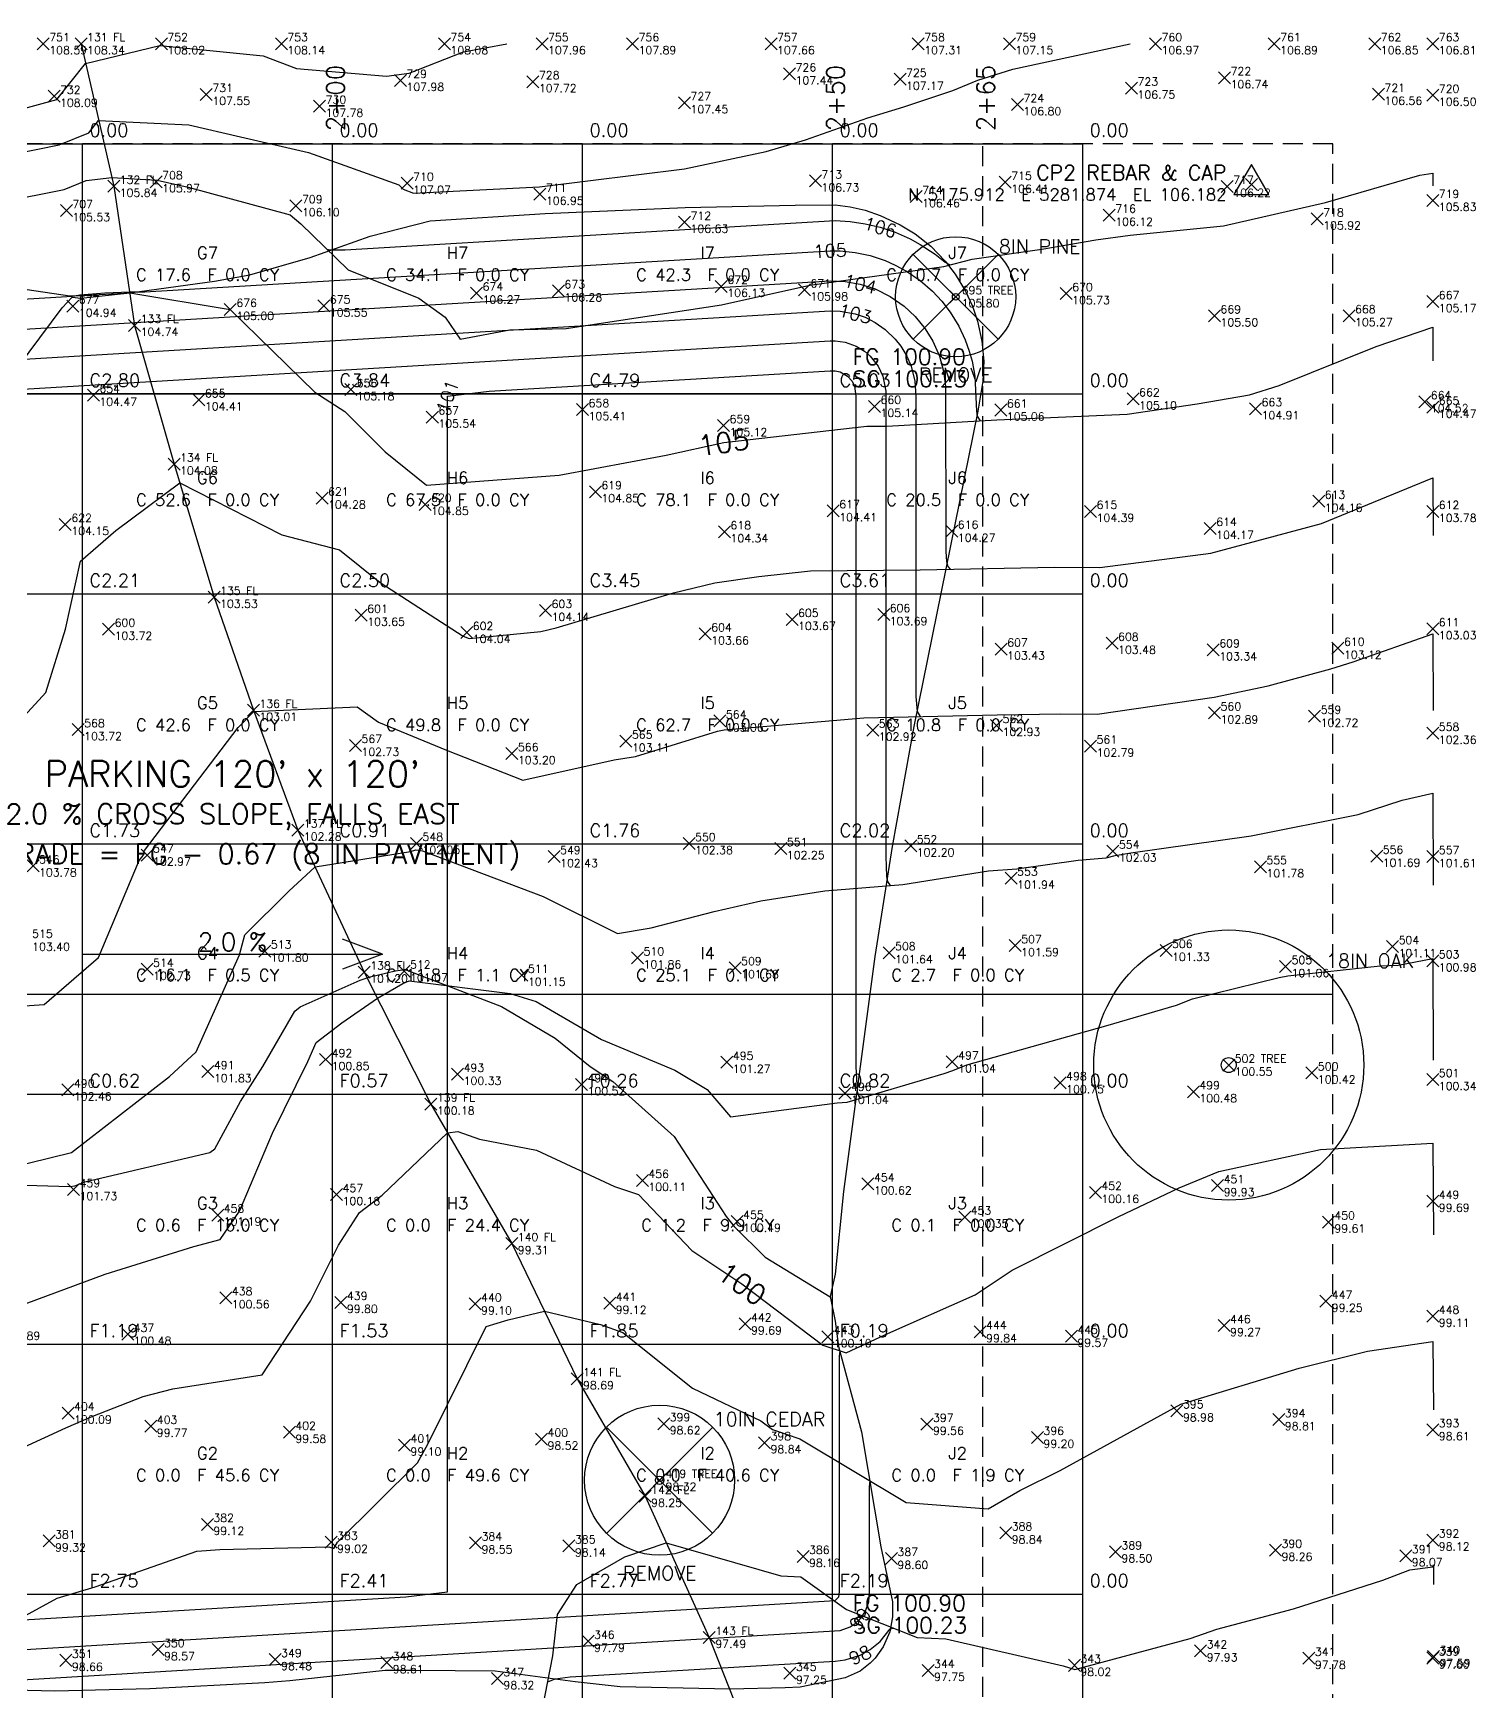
# Model space of a CAD drawing. Extents: x 4979 to 5775, y 4910 to 5221.
# Drawn here: x 5160.1 to 5304.3, y 5025.2 to 5191.1 of the extents above; entities that cross this region are included whole.
import ezdxf
from ezdxf.enums import TextEntityAlignment as Align

# ---------------------------------------------------------------- set-up
doc = ezdxf.new("R2010")
doc.units = 0
doc.header["$LTSCALE"] = 4
doc.header["$MEASUREMENT"] = 0
doc.header["$PDMODE"] = 3
doc.header["$PDSIZE"] = 0.6
doc.linetypes.add('DASHED', pattern=[0.75, 0.5, -0.25])
for name, color, linetype in [('C-ANNO-TEXT', 7, 'CONTINUOUS'), ('C-GRAD-CONT', 3, 'CONTINUOUS'), ('C-GRAD-DAYL', 6, 'CONTINUOUS'), ('C-GRAD-PARK', 30, 'CONTINUOUS'), ('C-VOL-BASE', 5, 'CONTINUOUS'), ('C-VOL-GRID', 8, 'CONTINUOUS'), ('C-VOL-SECT', 5, 'DASHED'), ('C-VOL-ZERO', 1, 'CONTINUOUS'), ('V-BNDY', 7, 'DASHED'), ('V-CTRL', 1, 'CONTINUOUS'), ('V-TOPO-BRKL', 6, 'CONTINUOUS'), ('V-TOPO-MAJR', 8, 'CONTINUOUS'), ('V-TOPO-MINR', 9, 'CONTINUOUS'), ('V-TOPO-PNTS', 7, 'CONTINUOUS'), ('V-TOPO-TREE', 3, 'CONTINUOUS')]:
    doc.layers.add(name, color=color, linetype=linetype)
doc.styles.add('ROMANS', font='romans')

msp = doc.modelspace()

# ---------------------------------------------------------------- linework, layer by layer
at = {"layer": 'C-ANNO-TEXT'}
for p, q in [((5248.1, 5160.5), (5256.5, 5168.9)), ((5248.1, 5168.9), (5256.5, 5160.5)), ((5217.45, 5041.15), (5227.95, 5051.65)), ((5217.45, 5051.65), (5227.95, 5041.15))]:
    msp.add_line(p, q, dxfattribs=at)
at = {"layer": 'C-GRAD-CONT'}
for points, elevation in [([(5189.4555, 5169.4555), (5189.75, 5169.3786), (5191.25, 5169.385), (5240.25, 5172.3082), (5241.75, 5172.2213), (5243.25, 5172.0021), (5244.75, 5171.6454), (5246.25, 5171.1421), (5247.75, 5170.4778), (5248.75, 5169.9352), (5250.25, 5168.9482), (5251.25, 5168.1551), (5251.75, 5167.9012)], 106), ([(5120.25, 5162.125), (5164, 5164.75), (5164.75, 5164.8814), (5167.25, 5165.0778), (5169.75, 5165.1957), (5171.25, 5165.185), (5239.75, 5169.295), (5240.75, 5169.2903), (5242.25, 5169.132), (5243.75, 5168.8098), (5245.25, 5168.312), (5246.25, 5167.8726), (5247.3943, 5167.25), (5248.75, 5166.3226), (5249.9841, 5165.25), (5250.9174, 5164.25), (5251.75, 5163.1664), (5252.6176, 5161.75), (5253.25, 5160.4008), (5253.6642, 5159.25), (5253.9359, 5158.25), (5254.2026, 5156.75), (5254.3687, 5153.25), (5254.4483, 5152.75), (5254.75, 5152.2999)], 105), ([(5120.25, 5159.125), (5239.75, 5166.295), (5241.25, 5166.2407), (5242.75, 5165.9704), (5244.25, 5165.4807), (5245.75, 5164.7392), (5247.1646, 5163.75), (5248.25, 5162.7363), (5249.25, 5161.5047), (5250.017, 5160.25), (5250.67, 5158.75), (5251.0838, 5157.25), (5251.2851, 5155.75), (5251.3194, 5139.25), (5251.3851, 5138.25), (5251.5066, 5137.75), (5251.75, 5137.4792)], 104), ([(5120.25, 5156.125), (5239.75, 5163.295), (5240.75, 5163.2761), (5242.25, 5162.9993), (5243.25, 5162.6477), (5244.25, 5162.1402), (5245.25, 5161.4397), (5246.25, 5160.4735), (5246.8179, 5159.75), (5247.415, 5158.75), (5247.8415, 5157.75), (5248.2154, 5156.25), (5248.31, 5154.75), (5248.3158, 5124.75), (5248.4398, 5123.25), (5248.75, 5122.7522)], 103), ([(5155.6667, 5155.25), (5239.75, 5160.295), (5240.25, 5160.3041), (5241.25, 5160.1606), (5242.3662, 5159.75), (5243.1802, 5159.25), (5243.75, 5158.7592), (5244.5406, 5157.75), (5245.0127, 5156.75), (5245.3041, 5155.25), (5245.31, 5108.75), (5245.3943, 5106.75), (5245.486, 5106.25), (5245.75, 5105.8347)], 102), ([(5120.25, 5030.125), (5197.3333, 5034.75), (5201.5, 5035.25), (5201.5, 5154.75), (5205.6667, 5155.25), (5239.75, 5157.295), (5240.25, 5157.2964), (5240.75, 5157.184), (5241.4958, 5156.75), (5241.9383, 5156.25), (5242.184, 5155.75), (5242.31, 5154.75), (5242.3105, 5087.75), (5242.4538, 5085.25), (5242.6107, 5084.75), (5242.75, 5084.5691)], 101), ([(5110.7751, 5024.75), (5113.75, 5025.0008), (5119.75, 5025.1), (5120.0495, 5025.75), (5120.25, 5027.0953), (5121.25, 5027.1717), (5240.25, 5034.3651), (5240.6349, 5034.75), (5240.69, 5035.25), (5240.69, 5058.75), (5240.75, 5059.3398)], 100), ([(5146.96, 5025.54), (5147.3333, 5025.75), (5240.75, 5031.3873), (5241.75, 5031.7514), (5242.25, 5032.0788), (5242.75, 5032.5463), (5243.2486, 5033.25), (5243.6127, 5034.25), (5243.69, 5035.25), (5243.69, 5045.75), (5243.75, 5046.3355)], 99), ([(5211.5138, 5026.25), (5212.25, 5026.5357), (5213.75, 5026.733), (5240.25, 5028.3147), (5241.25, 5028.428), (5242.75, 5028.9021), (5243.75, 5029.4616), (5244.75, 5030.29), (5245.75, 5031.5556), (5246.1176, 5031.6176)], 98)]:
    msp.add_lwpolyline(points, dxfattribs=dict(at, elevation=elevation))
at = {"layer": 'C-GRAD-DAYL'}
msp.add_polyline3d([(5156.75, 5165.8357, 105.5069), (5163.75, 5164.8001, 105.0217), (5164.25, 5164.796, 105.0103), (5169.75, 5165.1015, 105.002), (5178.2026, 5166.25, 105.2156), (5181.75, 5166.8989, 105.3613), (5187.75, 5168.6183, 105.8144), (5193.75, 5170.7624, 106.4091), (5199.75, 5172.2746, 106.7936), (5211.25, 5173.0298, 106.8149), (5225.25, 5173.6258, 106.7336), (5236.25, 5173.8479, 106.5877), (5240.25, 5173.8903, 106.5273), (5241.75, 5173.6991, 106.4903), (5243.25, 5173.3509, 106.4422), (5244.75, 5172.835, 106.3822), (5246.75, 5171.9044, 106.2975), (5248.25, 5170.9891, 106.2275), (5249.8193, 5169.75, 106.1367), (5251.25, 5168.2735, 106.0299), (5252.25, 5166.9552, 105.9359), (5253.2883, 5165.25, 105.8241), (5253.9839, 5163.75, 105.7288), (5254.4933, 5162.25, 105.632), (5254.928, 5160.25, 105.5048), (5255.1031, 5158.25, 105.3798), (5255.0206, 5156.25, 105.2542), (5254.5056, 5153.25, 105.0652), (5248.1151, 5121.75, 102.935), (5245.9403, 5109.75, 102.2101), (5244.2076, 5098.75, 101.6325), (5241.1006, 5075.25, 100.5968), (5240.25, 5067.0014, 100.3133), (5239.7549, 5064.75, 100.2358), (5240.25, 5062.294, 100.1467), (5240.5932, 5059.75, 100.0363), (5242.869, 5051.25, 99.2733), (5244.8026, 5039.75, 98.6291), (5245.9721, 5034.25, 98.2237), (5245.9985, 5032.75, 98.0943), (5245.7058, 5031.25, 97.9539), (5245.0501, 5029.75, 97.8011), (5244.25, 5028.6253, 97.6758), (5243.75, 5028.1048, 97.6134), (5242.75, 5027.3205, 97.5109), (5241.25, 5026.6514, 97.4161), (5236.75, 5025.7264, 97.2032), (5235.25, 5025.6389, 97.2046), (5229.75, 5025.5132, 97.2723), (5218.75, 5025.7498, 97.5716), (5214.25, 5026.248, 97.8277), (5206.25, 5027.2977, 98.3376), (5198.25, 5027.3931, 98.5294), (5195.25, 5027.3611, 98.5787), (5185.75, 5026.3487, 98.4312), (5183.25, 5026.1484, 98.4145), (5171.75, 5025.5412, 98.4421), (5162.25, 5025.3005, 98.5518), (5148.75, 5025.6332, 98.9327)], dxfattribs=at)
at = {"layer": 'C-GRAD-PARK'}
for p, q in [((5195, 5099), (5191, 5100.5)), ((5165, 5099), (5195, 5099)), ((5195, 5099), (5191, 5097.5))]:
    msp.add_line(p, q, dxfattribs=at)
msp.add_polyline3d([(5120, 5035, 102.63), (5240, 5035, 100.23), (5240, 5155, 100.23), (5120, 5155, 102.63)], close=True, dxfattribs=at)
at = {"layer": 'C-VOL-BASE'}
for p, q in [((5190, 5093.5), (5190, 5096.5)), ((5240, 5093.5), (5240, 5096.5)), ((5290, 5093.5), (5290, 5096.5)), ((4990, 5095), (5290, 5095))]:
    msp.add_line(p, q, dxfattribs=at)
at = {"layer": 'C-VOL-GRID'}
for p, q in [((5015, 5180), (5265, 5180)), ((5165, 5010), (5165, 5180)), ((5190, 5010), (5190, 5180)), ((5215, 5010), (5215, 5180)), ((5240, 5010), (5240, 5180)), ((5265, 5010), (5265, 5180)), ((5015, 5155), (5265, 5155)), ((5015, 5135), (5265, 5135)), ((5015, 5110), (5265, 5110)), ((5015, 5085), (5265, 5085)), ((5015, 5060), (5265, 5060)), ((5015, 5035), (5265, 5035))]:
    msp.add_line(p, q, dxfattribs=at)
at = {"layer": 'C-VOL-SECT'}
for p, q in [((5190, 5018.75), (5190, 5179.75)), ((5240, 5018.75), (5240, 5179.75)), ((5255, 5018.75), (5255, 5179.75))]:
    msp.add_line(p, q, dxfattribs=at)
at = {"layer": 'C-VOL-ZERO'}
msp.add_lwpolyline([(5152.75, 5076.0991), (5163.75, 5075.7597), (5164.25, 5075.824), (5165.25, 5076.2257), (5177.75, 5079.1461), (5178.25, 5079.5161), (5180.8027, 5084.25), (5183.0373, 5087.75), (5186.25, 5093.2744), (5186.75, 5093.7321), (5192.75, 5096.401), (5193.75, 5096.7208), (5196.25, 5097.3332), (5197.25, 5097.4645), (5206.9027, 5093.75), (5212.25, 5090.5736), (5215.75, 5087.7626), (5218.028, 5086.25), (5224.1587, 5080.75), (5229.3469, 5072.75), (5230.1452, 5071.75), (5233.25, 5068.71), (5239.75, 5064.7275)], dxfattribs=at)
at = {"layer": 'V-BNDY'}
msp.add_lwpolyline([(4990, 4960), (5290, 4960), (5290, 5180), (4990, 5180)], close=True, dxfattribs=at)
at = {"layer": 'V-CTRL'}
for p, q in [((5281.874, 5177.912), (5280.124, 5174.912)), ((5283.624, 5174.912), (5281.874, 5177.912)), ((5280.124, 5174.912), (5283.624, 5174.912))]:
    msp.add_line(p, q, dxfattribs=at)
msp.add_point((5281.874, 5175.912, 106.182), dxfattribs=at)
at = {"layer": 'V-TOPO-BRKL'}
msp.add_polyline3d([(5164.87, 5190, 108.345), (5168.126, 5175.75, 105.844), (5170.219, 5161.844, 104.744), (5174.157, 5147.98, 104.078), (5178.161, 5134.657, 103.525), (5182.09, 5123.37, 103.007), (5186.531, 5111.389, 102.279), (5193.172, 5097.186, 101.203), (5199.841, 5083.99, 100.179), (5207.923, 5070.053, 99.312), (5214.448, 5056.542, 98.689), (5221.255, 5044.797, 98.251), (5227.669, 5030.687, 97.488), (5233.031, 5017.073, 96.922), (5236.84, 5006.65, 96.727), (5238.565, 5002, 96.648)], dxfattribs=at)
at = {"layer": 'V-TOPO-MAJR'}
for points, elevation in [([(5155.1883, 5153.1667), (5162.9859, 5163.5951), (5163.9778, 5164.6622), (5164.848, 5164.5513), (5169.7319, 5165.0803), (5179.784, 5163.434), (5188.2345, 5155.1793), (5191.2375, 5153.2299), (5195.265, 5149.2103), (5199.4094, 5145.8614), (5212.6442, 5146.8764), (5223.3534, 5148.8614), (5229.1125, 5150.1269), (5243.4061, 5151.7606), (5245.4193, 5151.7602), (5256.4214, 5152.3966), (5269.4611, 5152.9575), (5276.4273, 5153.9808), (5281.6682, 5154.9011), (5284.6283, 5155.8398), (5294.3421, 5159.7283), (5300, 5161.6583), (5300.0167, 5158.2988)], 105), ([(5153.6671, 5047.2055), (5163.341, 5051.6245), (5165.8807, 5052.7392), (5171.0857, 5054.758), (5174.021, 5055.5347), (5182.9775, 5056.9331), (5187.7946, 5064.2947), (5190.6104, 5069.9052), (5192.6889, 5073.1568), (5194.9802, 5074.8787), (5201.5096, 5081.1126), (5202.5289, 5081.269), (5204.6907, 5080.4957), (5210.4032, 5079.3879), (5218.1798, 5075.7617), (5220.6006, 5074.9466), (5225.9121, 5069.3541), (5230.9333, 5066.0359), (5239.0226, 5059.9097), (5241.337, 5059.1317), (5245.213, 5060.9251), (5254.2508, 5064.9173), (5257.9417, 5067.4086), (5268.6098, 5072.7462), (5274.659, 5075.6348), (5278.6221, 5077.2736), (5288.7575, 5079.4661), (5300, 5080.0803), (5300.0628, 5070.9197)], 100)]:
    msp.add_lwpolyline(points, dxfattribs=dict(at, elevation=elevation))
at = {"layer": 'V-TOPO-MINR'}
for points, elevation in [([(5151.762, 5181.521), (5162.4521, 5184.4342), (5165.3191, 5188.0343), (5172.725, 5189.816), (5183.068, 5188.7702), (5186.4135, 5187.5027), (5195.3947, 5186.7587), (5197.6712, 5187.0624), (5203.0809, 5189.189), (5207.4253, 5190)], 108), ([(5154.1143, 5178.1634), (5162.6843, 5179.8808), (5165.6269, 5181.0883), (5166.621, 5182.3366), (5175.632, 5181.8744), (5180.7912, 5180.6989), (5187.6104, 5179.1208), (5196.6422, 5175.8784), (5197.0689, 5175.4623), (5198.0888, 5175.0557), (5210.6945, 5175.674), (5225.1929, 5177.4888), (5233.366, 5179.216), (5237.2865, 5180.404), (5243.5195, 5182.5779), (5247.123, 5183.6731), (5252.032, 5185.3038), (5254.5061, 5186.3496), (5258.0193, 5187.4542), (5269.7413, 5190)], 107), ([(5156.962, 5174.1862), (5163.1644, 5175.4291), (5165.3619, 5176.3308), (5167.9229, 5176.6388), (5172.4619, 5176.356), (5175.5616, 5175.6498), (5185.7612, 5172.8784), (5186.8489, 5171.998), (5191.5807, 5167.3826), (5198.6201, 5164.5766), (5201.2643, 5162.6569), (5202.7681, 5160.4779), (5207.7418, 5161.3989), (5213.3551, 5161.5283), (5228.9011, 5163.8934), (5237.7315, 5165.8522), (5251.1042, 5167.7323), (5253.9329, 5168.4724), (5260.9245, 5169.4503), (5266.3041, 5170.3907), (5269.7486, 5170.8566), (5279.0632, 5171.8037), (5289.2601, 5174.1307), (5298.7062, 5176.8546), (5300, 5177.0563), (5300.0075, 5175.7747)], 106), ([(5157.7381, 5121.2045), (5161.3511, 5125.1363), (5163.3054, 5131.4832), (5164.8028, 5138.2758), (5168.3542, 5141.3349), (5174.7218, 5146.1008), (5184.9411, 5140.8879), (5190.6884, 5139.3903), (5194.7513, 5136.1222), (5203.0594, 5130.7739), (5203.6525, 5130.5276), (5210.8144, 5131.2553), (5212.3765, 5131.5978), (5224.0876, 5135.1075), (5228.2293, 5136.1159), (5232.6268, 5136.7437), (5237.7858, 5137.3001), (5248.765, 5137.4093), (5262.1666, 5137.667), (5266.7067, 5137.628), (5277.811, 5139.0694), (5288.8873, 5142.038), (5300, 5146.607), (5300.0259, 5140.823)], 104), ([(5154.7471, 5093.5152), (5161.1653, 5093.9613), (5166.621, 5098.6371), (5170.6841, 5108.3393), (5171.0716, 5108.8533), (5171.2099, 5109.3603), (5180.5695, 5121.6311), (5182.1327, 5123.2548), (5192.4669, 5123.7134), (5194.6027, 5122.1911), (5201.3814, 5119.3763), (5209.0235, 5116.3886), (5218.1737, 5118.4108), (5220.2924, 5118.7305), (5228.4733, 5121.2613), (5229.1626, 5121.4006), (5243.1176, 5122.6104), (5256.4539, 5122.907), (5262.8242, 5122.9996), (5266.4542, 5122.9621), (5278.1547, 5124.6639), (5283.5568, 5125.8024), (5289.8185, 5127.5185), (5292.0487, 5128.1955), (5300, 5130.992), (5300.0351, 5123.3472)], 103), ([(5153.4481, 5076.5786), (5163.906, 5079.1611), (5173.7189, 5086.7414), (5176.3772, 5089.2104), (5180.7046, 5098.9032), (5181.2278, 5100.9325), (5185.6308, 5105.2855), (5188.253, 5107.7063), (5197.7887, 5109.2415), (5198.3306, 5109.3983), (5198.9926, 5109.3155), (5211.0731, 5104.7451), (5218.4867, 5101.0515), (5221.8564, 5101.6189), (5228.1684, 5103.2517), (5232.8223, 5104.3287), (5239.2206, 5105.3119), (5247.0246, 5105.9368), (5255.5748, 5107.3141), (5258.4112, 5107.521), (5264.5581, 5108.3705), (5267.338, 5108.6281), (5268.2584, 5108.8563), (5269.8245, 5109.1013), (5281.8501, 5110.8055), (5292.5408, 5112.9534), (5296.9449, 5114.37), (5300, 5115.0822), (5300.0444, 5105.8714)], 102), ([(5157.4575, 5063.3762), (5167.276, 5066.9966), (5176.1396, 5069.7502), (5178.7667, 5070.4484), (5180.7177, 5073.2873), (5183.9936, 5081.0851), (5187.5278, 5088.2688), (5188.3668, 5090.1456), (5190.9419, 5092.1353), (5194.4941, 5094.57), (5197.0363, 5096.0386), (5197.6682, 5096.3077), (5207.7633, 5095.0602), (5210.3687, 5094.2539), (5216.8991, 5090.467), (5224.2254, 5087.3789), (5227.4657, 5085.4393), (5229.7756, 5082.733), (5240.438, 5084.1314), (5241.4625, 5084.1863), (5251.1572, 5087.069), (5252.0207, 5087.3433), (5253.4273, 5087.932), (5267.2987, 5091.8195), (5274.3886, 5093.892), (5275.972, 5094.5343), (5284.6407, 5096.6391), (5285.5151, 5096.8062), (5294.7468, 5097.8059), (5296.5444, 5097.8953), (5300, 5098.565), (5300.0536, 5088.3955)], 101), ([(5149.3278, 5027.435), (5162.4675, 5034.6218), (5166.2707, 5035.7308), (5176.4394, 5039.3113), (5178.747, 5039.4839), (5189.6428, 5039.7377), (5190.1463, 5039.582), (5190.5113, 5040.194), (5198.4991, 5048.1231), (5199.5397, 5050.0164), (5205.3662, 5061.763), (5207.5504, 5062.4396), (5211.1907, 5063.2867), (5216.8007, 5061.9701), (5219.0209, 5061.1676), (5225.9999, 5055.5897), (5232.8303, 5052.3485), (5233.978, 5051.4679), (5236.7103, 5050.5494), (5247.3633, 5044.1727), (5255.5579, 5043.5409), (5258.7124, 5045.3664), (5262.7381, 5047.3655), (5274.7947, 5053.998), (5286.6558, 5057.6143), (5293.4645, 5059.2869), (5300.0063, 5060.253), (5300.072, 5053.4439)], 99), ([(5210.2234, 5019.6178), (5212.0184, 5028.8437), (5212.5041, 5032.9676), (5214.4133, 5035.9767), (5219.2401, 5038.7503), (5223.365, 5040.1553), (5234.8096, 5036.8554), (5236.8112, 5036.728), (5241.3874, 5033.4906), (5248.4627, 5030.689), (5251.3275, 5030.5379), (5263.0386, 5027.8534), (5264.2264, 5027.4875), (5275.7435, 5030.5616), (5278.3988, 5031.5003), (5286.0908, 5033.5257), (5294.9976, 5036.4137), (5297.6963, 5037.4234), (5300.0197, 5037.7244), (5300.0621, 5037.9548), (5300.0812, 5035.968)], 98)]:
    msp.add_lwpolyline(points, dxfattribs=dict(at, elevation=elevation))
at = {"layer": 'V-TOPO-PNTS'}
for p in [(5161.087, 5190, 108.591), (5164.87, 5190, 108.345), (5172.89, 5190, 108.024), (5184.886, 5190, 108.143), (5201.192, 5190, 108.076), (5210.952, 5190, 107.957), (5220.003, 5190, 107.894), (5233.846, 5190, 107.659), (5248.564, 5190, 107.306), (5257.684, 5190, 107.147), (5272.284, 5190, 106.969), (5284.144, 5190, 106.894), (5294.201, 5190, 106.852), (5300, 5190, 106.814), (5196.791, 5186.328, 107.981), (5210.04, 5186.201, 107.72), (5235.695, 5186.984, 107.436), (5246.742, 5186.451, 107.168), (5279.189, 5186.599, 106.736), (5162.16, 5184.742, 108.092), (5177.385, 5184.926, 107.553), (5269.883, 5185.554, 106.746), (5294.572, 5184.941, 106.556), (5300, 5184.845, 106.496), (5188.71, 5183.748, 107.785), (5225.189, 5184.092, 107.454), (5258.487, 5183.904, 106.795), (5172.37, 5176.196, 105.971), (5197.464, 5176.044, 107.072), (5238.283, 5176.284, 106.727), (5257.256, 5176.15, 106.405), (5168.126, 5175.75, 105.844), (5210.74, 5174.943, 106.95), (5248.352, 5174.711, 106.458), (5279.45, 5175.729, 106.216), (5300, 5174.324, 105.826), (5163.392, 5173.319, 105.526), (5186.347, 5173.804, 106.098), (5267.659, 5172.857, 106.123), (5225.196, 5172.151, 106.633), (5288.448, 5172.478, 105.915), (5204.406, 5165.063, 106.272), (5212.59, 5165.293, 106.275), (5228.871, 5165.742, 106.134), (5237.175, 5165.388, 105.976), (5252.3, 5164.7, 105.801), (5263.352, 5165.017, 105.732), (5164.039, 5163.757, 104.945), (5179.784, 5163.434, 105), (5189.133, 5163.779, 105.554), (5278.175, 5162.79, 105.504), (5291.632, 5162.809, 105.266), (5300, 5164.218, 105.17), (5170.219, 5161.844, 104.744), (5166.091, 5154.857, 104.467), (5176.644, 5154.397, 104.411), (5191.816, 5155.421, 105.182), (5270.043, 5154.496, 105.097), (5199.98, 5152.673, 105.537), (5215.002, 5153.424, 105.408), (5244.191, 5153.745, 105.139), (5256.82, 5153.381, 105.065), (5282.285, 5153.508, 104.911), (5299.202, 5154.204, 104.523), (5300, 5153.663, 104.469), (5229.098, 5151.822, 105.125), (5174.157, 5147.98, 104.078), (5188.952, 5144.574, 104.281), (5216.276, 5145.214, 104.846), (5199.249, 5143.946, 104.849), (5240.063, 5143.309, 104.408), (5265.79, 5143.251, 104.388), (5288.597, 5144.254, 104.156), (5300, 5143.237, 103.776), (5163.289, 5141.941, 104.149), (5229.189, 5141.204, 104.342), (5251.914, 5141.265, 104.265), (5277.748, 5141.544, 104.17), (5178.161, 5134.657, 103.525), (5192.876, 5132.86, 103.646), (5211.305, 5133.34, 104.137), (5245.105, 5132.928, 103.692), (5167.617, 5131.462, 103.723), (5203.423, 5131.143, 104.043), (5235.944, 5132.44, 103.67), (5300, 5131.508, 103.033), (5227.264, 5130.998, 103.656), (5256.853, 5129.478, 103.431), (5267.94, 5130.063, 103.478), (5290.521, 5129.566, 103.122), (5278.057, 5129.404, 103.336), (5182.09, 5123.37, 103.007), (5278.187, 5123.098, 102.889), (5164.574, 5121.428, 103.72), (5228.734, 5122.298, 103.057), (5244.017, 5121.378, 102.916), (5256.39, 5121.855, 102.931), (5288.189, 5122.769, 102.717), (5192.294, 5119.848, 102.727), (5219.337, 5120.28, 103.11), (5265.789, 5119.783, 102.786), (5300, 5121.062, 102.365), (5207.939, 5119.036, 103.197), (5186.531, 5111.389, 102.279), (5198.395, 5110.063, 102.051), (5225.651, 5110.039, 102.383), (5234.825, 5109.545, 102.247), (5247.808, 5109.805, 102.205), (5171.468, 5108.891, 102.972), (5212.156, 5108.742, 102.431), (5268.025, 5109.293, 102.031), (5294.392, 5108.778, 101.695), (5300, 5108.742, 101.613), (5160.058, 5107.805, 103.778), (5257.848, 5106.585, 101.94), (5282.769, 5107.722, 101.777), (5258.252, 5099.834, 101.59), (5295.986, 5099.744, 101.106), (5183.236, 5099.295, 101.8), (5220.499, 5098.607, 101.863), (5245.645, 5099.125, 101.639), (5273.332, 5099.362, 101.326), (5300, 5098.316, 100.985), (5171.465, 5097.473, 102.73), (5193.172, 5097.186, 101.203), (5197.158, 5097.291, 101.071), (5208.94, 5096.872, 101.151), (5230.252, 5097.634, 101.683), (5285.282, 5097.751, 101.057), (5189.316, 5088.453, 100.852), (5229.423, 5088.176, 101.267), (5251.95, 5088.218, 101.039), (5177.548, 5087.241, 101.826), (5202.511, 5086.973, 100.326), (5279.6, 5087.9, 100.552), (5287.908, 5087.11, 100.415), (5300, 5086.454, 100.344), (5163.552, 5085.415, 102.462), (5214.901, 5085.949, 100.521), (5241.236, 5085.079, 101.041), (5262.746, 5086.128, 100.754), (5276.061, 5085.234, 100.484), (5199.841, 5083.99, 100.179), (5220.978, 5076.368, 100.115), (5164.116, 5075.452, 101.726), (5190.408, 5074.959, 100.178), (5243.534, 5076.021, 100.625), (5266.27, 5075.166, 100.162), (5278.491, 5075.849, 99.926), (5300, 5074.281, 99.687), (5178.525, 5072.909, 101.186), (5230.453, 5072.275, 100.487), (5253.205, 5072.698, 100.347), (5289.564, 5072.209, 99.606), (5207.923, 5070.053, 99.312), (5179.337, 5064.641, 100.561), (5190.84, 5064.17, 99.798), (5204.26, 5064.014, 99.097), (5217.716, 5064.082, 99.121), (5289.304, 5064.281, 99.247), (5231.242, 5062.026, 99.687), (5279.139, 5061.857, 99.271), (5300, 5062.795, 99.114), (5169.522, 5060.987, 100.484), (5239.517, 5060.737, 100.098), (5254.745, 5061.24, 99.836), (5263.866, 5060.793, 99.566), (5214.448, 5056.542, 98.689), (5274.426, 5053.331, 98.977), (5163.562, 5053.111, 100.09), (5171.832, 5051.785, 99.769), (5223.108, 5052.039, 98.621), (5249.434, 5051.99, 99.564), (5284.608, 5052.459, 98.809), (5185.69, 5051.19, 99.582), (5197.198, 5049.915, 99.1), (5210.897, 5050.508, 98.515), (5233.191, 5050.151, 98.844), (5260.477, 5050.683, 99.202), (5300, 5051.442, 98.612), (5222.7, 5046.4, 98.317), (5221.255, 5044.797, 98.251), (5177.493, 5041.985, 99.117), (5161.661, 5040.327, 99.316), (5189.862, 5040.197, 99.021), (5204.302, 5040.131, 98.554), (5257.306, 5041.129, 98.839), (5300, 5040.42, 98.124), (5213.638, 5039.832, 98.14), (5237.041, 5038.783, 98.16), (5245.88, 5038.573, 98.596), (5268.279, 5039.236, 98.505), (5284.279, 5039.404, 98.26), (5297.302, 5038.852, 98.068), (5215.554, 5030.304, 97.794), (5227.669, 5030.687, 97.488), (5163.348, 5028.393, 98.655), (5172.558, 5029.462, 98.569), (5184.267, 5028.475, 98.485), (5276.793, 5029.342, 97.929), (5287.61, 5028.597, 97.782), (5300, 5028.626, 97.598), (5300.085, 5028.768, 97.588), (5195.426, 5028.161, 98.61), (5235.734, 5027.095, 97.25), (5249.546, 5027.382, 97.75), (5264.172, 5027.893, 98.021), (5206.492, 5026.561, 98.322)]:
    msp.add_point(p, dxfattribs=at)
at = {"layer": 'V-TOPO-TREE'}
for centre, radius in [((5252.3, 5164.7), 6), ((5252.3, 5164.7), 0.3333), ((5279.6, 5087.9), 13.5), ((5279.6, 5087.9), 0.75), ((5222.7, 5046.4), 7.5), ((5222.7, 5046.4), 0.4167)]:
    msp.add_circle(centre, radius, dxfattribs=at)

# ---------------------------------------------------------------- texts
at = {"layer": 'C-ANNO-TEXT', "style": 'ROMANS'}
for p in [(5252.3, 5156.9), (5222.7, 5037.1)]:
    msp.add_text('REMOVE', height=1.4, dxfattribs=at).set_placement(p, align=Align.MIDDLE_CENTER)
at = {"layer": 'C-GRAD-CONT', "style": 'ROMANS'}
for s, rotation, p in [('106', 343.7966, (5244.75, 5171.6454)), ('105', 3.1077, (5239.75, 5169.295)), ('104', 345.4634, (5242.75, 5165.9704)), ('103', 345.6069, (5242.25, 5162.9993)), ('101', 70.9077, (5201.5, 5154.75)), ('99', 53.296, (5242.75, 5032.5463)), ('98', 23.6998, (5242.75, 5028.9021))]:
    msp.add_text(s, height=1.3, rotation=rotation, dxfattribs=at).set_placement(p, align=Align.MIDDLE_CENTER)
at = {"layer": 'C-GRAD-PARK', "style": 'ROMANS'}
for s, p in [('FG 100.90', (5242, 5158.7)), ('SG 100.23', (5242, 5156.5)), ('FG 100.90', (5242, 5034.1)), ('SG 100.23', (5242, 5031.9))]:
    msp.add_text(s, height=1.6, dxfattribs=at).set_placement(p, align=Align.MIDDLE_LEFT)
for s, height, p in [("PARKING 120' x 120'", 2.6, (5180, 5117)), ('2.0 % CROSS SLOPE, FALLS EAST', 2, (5180, 5113)), ('SUBGRADE = FG - 0.67 (8 IN PAVEMENT)', 2, (5180, 5109)), ('2.0 %', 1.8, (5180, 5100.2))]:
    msp.add_text(s, height=height, dxfattribs=at).set_placement(p, align=Align.MIDDLE_CENTER)
at = {"layer": 'C-VOL-BASE', "style": 'ROMANS'}
for s, p in [('2+00', (5191.2, 5181.25)), ('2+50', (5241.2, 5181.25)), ('2+65', (5256.2, 5181.25))]:
    msp.add_text(s, height=1.8, rotation=90, dxfattribs=at).set_placement(p)
at = {"layer": 'C-VOL-GRID', "style": 'ROMANS'}
for s, p in [('0.00', (5165.7, 5180.7)), ('0.00', (5190.7, 5180.7)), ('0.00', (5215.7, 5180.7)), ('0.00', (5240.7, 5180.7)), ('0.00', (5265.7, 5180.7)), ('C2.80', (5165.7, 5155.7)), ('C3.84', (5190.7, 5155.7)), ('C4.79', (5215.7, 5155.7)), ('C5.03', (5240.7, 5155.7)), ('0.00', (5265.7, 5155.7)), ('C2.21', (5165.7, 5135.7)), ('C2.50', (5190.7, 5135.7)), ('C3.45', (5215.7, 5135.7)), ('C3.61', (5240.7, 5135.7)), ('0.00', (5265.7, 5135.7)), ('C1.73', (5165.7, 5110.7)), ('C0.91', (5190.7, 5110.7)), ('C1.76', (5215.7, 5110.7)), ('C2.02', (5240.7, 5110.7)), ('0.00', (5265.7, 5110.7)), ('C0.62', (5165.7, 5085.7)), ('F0.57', (5190.7, 5085.7)), ('F0.26', (5215.7, 5085.7)), ('C0.82', (5240.7, 5085.7)), ('0.00', (5265.7, 5085.7)), ('F1.19', (5165.7, 5060.7)), ('F1.53', (5190.7, 5060.7)), ('F1.85', (5215.7, 5060.7)), ('F0.19', (5240.7, 5060.7)), ('0.00', (5265.7, 5060.7)), ('F2.75', (5165.7, 5035.7)), ('F2.41', (5190.7, 5035.7)), ('F2.77', (5215.7, 5035.7)), ('F2.19', (5240.7, 5035.7)), ('0.00', (5265.7, 5035.7))]:
    msp.add_text(s, height=1.3, dxfattribs=at).set_placement(p)
for s, p in [('G7', (5177.5, 5169.1)), ('H7', (5202.5, 5169.1)), ('I7', (5227.5, 5169.1)), ('J7', (5252.5, 5169.1)), ('C 17.6  F 0.0 CY', (5177.5, 5166.9)), ('C 34.1  F 0.0 CY', (5202.5, 5166.9)), ('C 42.3  F 0.0 CY', (5227.5, 5166.9)), ('C 10.7  F 0.0 CY', (5252.5, 5166.9)), ('G6', (5177.5, 5146.6)), ('H6', (5202.5, 5146.6)), ('I6', (5227.5, 5146.6)), ('J6', (5252.5, 5146.6)), ('C 52.6  F 0.0 CY', (5177.5, 5144.4)), ('C 67.5  F 0.0 CY', (5202.5, 5144.4)), ('C 78.1  F 0.0 CY', (5227.5, 5144.4)), ('C 20.5  F 0.0 CY', (5252.5, 5144.4)), ('G5', (5177.5, 5124.1)), ('H5', (5202.5, 5124.1)), ('I5', (5227.5, 5124.1)), ('J5', (5252.5, 5124.1)), ('C 42.6  F 0.0 CY', (5177.5, 5121.9)), ('C 49.8  F 0.0 CY', (5202.5, 5121.9)), ('C 62.7  F 0.0 CY', (5227.5, 5121.9)), ('C 10.8  F 0.0 CY', (5252.5, 5121.9)), ('G4', (5177.5, 5099.1)), ('H4', (5202.5, 5099.1)), ('I4', (5227.5, 5099.1)), ('J4', (5252.5, 5099.1)), ('C 16.1  F 0.5 CY', (5177.5, 5096.9)), ('C 11.8  F 1.1 CY', (5202.5, 5096.9)), ('C 25.1  F 0.1 CY', (5227.5, 5096.9)), ('C 2.7  F 0.0 CY', (5252.5, 5096.9)), ('G3', (5177.5, 5074.1)), ('H3', (5202.5, 5074.1)), ('I3', (5227.5, 5074.1)), ('J3', (5252.5, 5074.1)), ('C 0.6  F 16.0 CY', (5177.5, 5071.9)), ('C 0.0  F 24.4 CY', (5202.5, 5071.9)), ('C 1.2  F 9.9 CY', (5227.5, 5071.9)), ('C 0.1  F 0.0 CY', (5252.5, 5071.9)), ('G2', (5177.5, 5049.1)), ('H2', (5202.5, 5049.1)), ('I2', (5227.5, 5049.1)), ('J2', (5252.5, 5049.1)), ('C 0.0  F 45.6 CY', (5177.5, 5046.9)), ('C 0.0  F 49.6 CY', (5202.5, 5046.9)), ('C 0.0  F 40.6 CY', (5227.5, 5046.9)), ('C 0.0  F 1.9 CY', (5252.5, 5046.9))]:
    msp.add_text(s, height=1.2, dxfattribs=at).set_placement(p, align=Align.MIDDLE_CENTER)
at = {"layer": 'V-CTRL', "style": 'ROMANS'}
for s, height, p in [('CP2 REBAR & CAP', 1.5, (5279.374, 5177.112)), ('N 5175.912  E 5281.874  EL 106.182', 1.2, (5279.374, 5174.912))]:
    msp.add_text(s, height=height, dxfattribs=at).set_placement(p, align=Align.MIDDLE_RIGHT)
at = {"layer": 'V-TOPO-MAJR', "style": 'ROMANS'}
for s, rotation, p in [('105', 8.2267, (5229.1125, 5150.1269)), ('100', 324.2324, (5230.9333, 5066.0359))]:
    msp.add_text(s, height=2, rotation=rotation, dxfattribs=at).set_placement(p, align=Align.MIDDLE_CENTER)
at = {"layer": 'V-TOPO-PNTS', "style": 'ROMANS'}
for s, p in [('751', (5161.687, 5190.25)), ('108.59', (5161.687, 5188.95)), ('131 FL', (5165.47, 5190.25)), ('108.34', (5165.47, 5188.95)), ('752', (5173.49, 5190.25)), ('108.02', (5173.49, 5188.95)), ('753', (5185.486, 5190.25)), ('108.14', (5185.486, 5188.95)), ('754', (5201.792, 5190.25)), ('108.08', (5201.792, 5188.95)), ('755', (5211.552, 5190.25)), ('107.96', (5211.552, 5188.95)), ('756', (5220.603, 5190.25)), ('107.89', (5220.603, 5188.95)), ('757', (5234.446, 5190.25)), ('107.66', (5234.446, 5188.95)), ('758', (5249.164, 5190.25)), ('107.31', (5249.164, 5188.95)), ('759', (5258.284, 5190.25)), ('107.15', (5258.284, 5188.95)), ('760', (5272.884, 5190.25)), ('106.97', (5272.884, 5188.95)), ('761', (5284.744, 5190.25)), ('106.89', (5284.744, 5188.95)), ('762', (5294.801, 5190.25)), ('106.85', (5294.801, 5188.95)), ('763', (5300.6, 5190.25)), ('106.81', (5300.6, 5188.95)), ('729', (5197.391, 5186.578)), ('728', (5210.64, 5186.451)), ('726', (5236.295, 5187.234)), ('107.44', (5236.295, 5185.934)), ('725', (5247.342, 5186.701)), ('723', (5270.483, 5185.804)), ('722', (5279.789, 5186.849)), ('732', (5162.76, 5184.992)), ('731', (5177.985, 5185.176)), ('730', (5189.31, 5183.998)), ('107.98', (5197.391, 5185.278)), ('107.72', (5210.64, 5185.151)), ('727', (5225.789, 5184.342)), ('107.17', (5247.342, 5185.401)), ('724', (5259.087, 5184.154)), ('106.75', (5270.483, 5184.504)), ('106.74', (5279.789, 5185.549)), ('721', (5295.172, 5185.191)), ('720', (5300.6, 5185.095)), ('108.09', (5162.76, 5183.692)), ('107.55', (5177.985, 5183.876)), ('107.78', (5189.31, 5182.698)), ('107.45', (5225.789, 5183.042)), ('106.80', (5259.087, 5182.854)), ('106.56', (5295.172, 5183.891)), ('106.50', (5300.6, 5183.795)), ('132 FL', (5168.726, 5176)), ('708', (5172.97, 5176.446)), ('710', (5198.064, 5176.294)), ('713', (5238.883, 5176.534)), ('715', (5257.856, 5176.4)), ('717', (5280.05, 5175.979)), ('105.84', (5168.726, 5174.7)), ('105.97', (5172.97, 5175.146)), ('709', (5186.947, 5174.054)), ('107.07', (5198.064, 5174.994)), ('711', (5211.34, 5175.193)), ('106.73', (5238.883, 5175.234)), ('714', (5248.952, 5174.961)), ('106.41', (5257.856, 5175.1)), ('106.22', (5280.05, 5174.679)), ('719', (5300.6, 5174.574)), ('707', (5163.992, 5173.569)), ('106.10', (5186.947, 5172.754)), ('106.95', (5211.34, 5173.893)), ('712', (5225.796, 5172.401)), ('106.46', (5248.952, 5173.661)), ('716', (5268.259, 5173.107)), ('718', (5289.048, 5172.728)), ('105.83', (5300.6, 5173.274)), ('105.53', (5163.992, 5172.269)), ('106.63', (5225.796, 5171.101)), ('106.12', (5268.259, 5171.807)), ('105.92', (5289.048, 5171.428)), ('672', (5229.471, 5165.992)), ('674', (5205.006, 5165.313)), ('673', (5213.19, 5165.543)), ('106.28', (5213.19, 5164.243)), ('106.13', (5229.471, 5164.692)), ('671', (5237.775, 5165.638)), ('105.98', (5237.775, 5164.338)), ('695 TREE', (5252.9, 5164.95)), ('670', (5263.952, 5165.267)), ('667', (5300.6, 5164.468)), ('677', (5164.639, 5164.007)), ('104.94', (5164.639, 5162.707)), ('676', (5180.384, 5163.684)), ('105.00', (5180.384, 5162.384)), ('675', (5189.733, 5164.029)), ('105.55', (5189.733, 5162.729)), ('106.27', (5205.006, 5164.013)), ('105.80', (5252.9, 5163.65)), ('105.73', (5263.952, 5163.967)), ('669', (5278.775, 5163.04)), ('668', (5292.232, 5163.059)), ('105.17', (5300.6, 5163.168)), ('133 FL', (5170.819, 5162.094)), ('104.74', (5170.819, 5160.794)), ('105.50', (5278.775, 5161.74)), ('105.27', (5292.232, 5161.759)), ('654', (5166.691, 5155.107)), ('655', (5177.244, 5154.647)), ('656', (5192.416, 5155.671)), ('105.18', (5192.416, 5154.371)), ('662', (5270.643, 5154.746)), ('664', (5299.802, 5154.454)), ('104.47', (5166.691, 5153.807)), ('104.41', (5177.244, 5153.347)), ('657', (5200.58, 5152.923)), ('658', (5215.602, 5153.674)), ('660', (5244.791, 5153.995)), ('105.14', (5244.791, 5152.695)), ('661', (5257.42, 5153.631)), ('105.10', (5270.643, 5153.446)), ('663', (5282.885, 5153.758)), ('104.91', (5282.885, 5152.458)), ('104.52', (5299.802, 5153.154)), ('665', (5300.6, 5153.913)), ('104.47', (5300.6, 5152.613)), ('105.54', (5200.58, 5151.623)), ('105.41', (5215.602, 5152.374)), ('659', (5229.698, 5152.072)), ('105.12', (5229.698, 5150.772)), ('105.06', (5257.42, 5152.331)), ('134 FL', (5174.757, 5148.23)), ('104.08', (5174.757, 5146.93)), ('621', (5189.552, 5144.824)), ('620', (5199.849, 5144.196)), ('619', (5216.876, 5145.464)), ('104.85', (5216.876, 5144.164)), ('613', (5289.197, 5144.504)), ('104.28', (5189.552, 5143.524)), ('104.85', (5199.849, 5142.896)), ('617', (5240.663, 5143.559)), ('615', (5266.39, 5143.501)), ('104.16', (5289.197, 5143.204)), ('612', (5300.6, 5143.487)), ('622', (5163.889, 5142.191)), ('104.15', (5163.889, 5140.891)), ('618', (5229.789, 5141.454)), ('104.41', (5240.663, 5142.259)), ('616', (5252.514, 5141.515)), ('104.39', (5266.39, 5142.201)), ('614', (5278.348, 5141.794)), ('103.78', (5300.6, 5142.187)), ('104.34', (5229.789, 5140.154)), ('104.27', (5252.514, 5140.215)), ('104.17', (5278.348, 5140.494)), ('135 FL', (5178.761, 5134.907)), ('103.53', (5178.761, 5133.607)), ('601', (5193.476, 5133.11)), ('603', (5211.905, 5133.59)), ('605', (5236.544, 5132.69)), ('606', (5245.705, 5133.178)), ('600', (5168.217, 5131.712)), ('103.65', (5193.476, 5131.81)), ('602', (5204.023, 5131.393)), ('104.14', (5211.905, 5132.29)), ('604', (5227.864, 5131.248)), ('103.67', (5236.544, 5131.39)), ('103.69', (5245.705, 5131.878)), ('611', (5300.6, 5131.758)), ('103.72', (5168.217, 5130.412)), ('104.04', (5204.023, 5130.093)), ('103.66', (5227.864, 5129.948)), ('607', (5257.453, 5129.728)), ('608', (5268.54, 5130.313)), ('609', (5278.657, 5129.654)), ('610', (5291.121, 5129.816)), ('103.03', (5300.6, 5130.458)), ('103.43', (5257.453, 5128.428)), ('103.48', (5268.54, 5129.013)), ('103.34', (5278.657, 5128.354)), ('103.12', (5291.121, 5128.516)), ('136 FL', (5182.69, 5123.62)), ('560', (5278.787, 5123.348)), ('559', (5288.789, 5123.019)), ('568', (5165.174, 5121.678)), ('103.01', (5182.69, 5122.32)), ('564', (5229.334, 5122.548)), ('103.06', (5229.334, 5121.248)), ('563', (5244.617, 5121.628)), ('562', (5256.99, 5122.105)), ('102.89', (5278.787, 5122.048)), ('102.72', (5288.789, 5121.719)), ('558', (5300.6, 5121.312)), ('103.72', (5165.174, 5120.378)), ('567', (5192.894, 5120.098)), ('566', (5208.539, 5119.286)), ('565', (5219.937, 5120.53)), ('102.92', (5244.617, 5120.328)), ('102.93', (5256.99, 5120.805)), ('561', (5266.389, 5120.033)), ('102.36', (5300.6, 5120.012)), ('102.73', (5192.894, 5118.798)), ('103.20', (5208.539, 5117.986)), ('103.11', (5219.937, 5119.23)), ('102.79', (5266.389, 5118.733)), ('137 FL', (5187.131, 5111.639)), ('102.28', (5187.131, 5110.339)), ('548', (5198.995, 5110.313)), ('550', (5226.251, 5110.289)), ('551', (5235.425, 5109.795)), ('552', (5248.408, 5110.055)), ('554', (5268.625, 5109.543)), ('546', (5160.658, 5108.055)), ('547', (5172.068, 5109.141)), ('102.97', (5172.068, 5107.841)), ('102.05', (5198.995, 5109.013)), ('549', (5212.756, 5108.992)), ('102.43', (5212.756, 5107.692)), ('102.38', (5226.251, 5108.989)), ('102.25', (5235.425, 5108.495)), ('102.20', (5248.408, 5108.755)), ('102.03', (5268.625, 5108.243)), ('555', (5283.369, 5107.972)), ('556', (5294.992, 5109.028)), ('101.69', (5294.992, 5107.728)), ('557', (5300.6, 5108.992)), ('101.61', (5300.6, 5107.692)), ('103.78', (5160.658, 5106.755)), ('553', (5258.448, 5106.835)), ('101.78', (5283.369, 5106.672)), ('101.94', (5258.448, 5105.535)), ('515', (5159.973, 5100.629)), ('513', (5183.836, 5099.545)), ('508', (5246.245, 5099.375)), ('507', (5258.852, 5100.084)), ('506', (5273.932, 5099.612)), ('504', (5296.586, 5099.994)), ('103.40', (5159.973, 5099.329)), ('514', (5172.065, 5097.723)), ('101.80', (5183.836, 5098.245)), ('510', (5221.099, 5098.857)), ('509', (5230.852, 5097.884)), ('101.64', (5246.245, 5098.075)), ('101.59', (5258.852, 5098.784)), ('101.33', (5273.932, 5098.312)), ('505', (5285.882, 5098.001)), ('101.11', (5296.586, 5098.694)), ('503', (5300.6, 5098.566)), ('102.73', (5172.065, 5096.423)), ('138 FL', (5193.772, 5097.436)), ('101.20', (5193.772, 5096.136)), ('512', (5197.758, 5097.541)), ('101.07', (5197.758, 5096.241)), ('511', (5209.54, 5097.122)), ('101.86', (5221.099, 5097.557)), ('101.68', (5230.852, 5096.584)), ('101.06', (5285.882, 5096.701)), ('100.98', (5300.6, 5097.266)), ('101.15', (5209.54, 5095.822)), ('492', (5189.916, 5088.703)), ('495', (5230.023, 5088.426)), ('497', (5252.55, 5088.468)), ('502 TREE', (5280.2, 5088.15)), ('491', (5178.148, 5087.491)), ('101.83', (5178.148, 5086.191)), ('100.85', (5189.916, 5087.403)), ('493', (5203.111, 5087.223)), ('494', (5215.501, 5086.199)), ('101.27', (5230.023, 5087.126)), ('101.04', (5252.55, 5087.168)), ('498', (5263.346, 5086.378)), ('100.55', (5280.2, 5086.85)), ('500', (5288.508, 5087.36)), ('501', (5300.6, 5086.704)), ('490', (5164.152, 5085.665)), ('100.33', (5203.111, 5085.923)), ('100.52', (5215.501, 5084.899)), ('496', (5241.836, 5085.329)), ('100.75', (5263.346, 5085.078)), ('499', (5276.661, 5085.484)), ('100.42', (5288.508, 5086.06)), ('100.34', (5300.6, 5085.404)), ('102.46', (5164.152, 5084.365)), ('139 FL', (5200.441, 5084.24)), ('100.18', (5200.441, 5082.94)), ('101.04', (5241.836, 5084.029)), ('100.48', (5276.661, 5084.184)), ('456', (5221.578, 5076.618)), ('454', (5244.134, 5076.271)), ('459', (5164.716, 5075.702)), ('457', (5191.008, 5075.209)), ('100.11', (5221.578, 5075.318)), ('100.62', (5244.134, 5074.971)), ('452', (5266.87, 5075.416)), ('451', (5279.091, 5076.099)), ('99.93', (5279.091, 5074.799)), ('449', (5300.6, 5074.531)), ('101.73', (5164.716, 5074.402)), ('458', (5179.125, 5073.159)), ('100.18', (5191.008, 5073.909)), ('453', (5253.805, 5072.948)), ('100.16', (5266.87, 5074.116)), ('99.69', (5300.6, 5073.231)), ('101.19', (5179.125, 5071.859)), ('455', (5231.053, 5072.525)), ('100.49', (5231.053, 5071.225)), ('100.35', (5253.805, 5071.648)), ('450', (5290.164, 5072.459)), ('140 FL', (5208.523, 5070.303)), ('99.61', (5290.164, 5071.159)), ('99.31', (5208.523, 5069.003)), ('438', (5179.937, 5064.891)), ('100.56', (5179.937, 5063.591)), ('439', (5191.44, 5064.42)), ('99.80', (5191.44, 5063.12)), ('440', (5204.86, 5064.264)), ('99.10', (5204.86, 5062.964)), ('441', (5218.316, 5064.332)), ('99.12', (5218.316, 5063.032)), ('447', (5289.904, 5064.531)), ('99.25', (5289.904, 5063.231)), ('448', (5300.6, 5063.045)), ('437', (5170.122, 5061.237)), ('442', (5231.842, 5062.276)), ('444', (5255.345, 5061.49)), ('446', (5279.739, 5062.107)), ('99.11', (5300.6, 5061.745)), ('100.89', (5157.012, 5060.43)), ('100.48', (5170.122, 5059.937)), ('99.69', (5231.842, 5060.976)), ('443', (5240.117, 5060.987)), ('100.10', (5240.117, 5059.687)), ('99.84', (5255.345, 5060.19)), ('445', (5264.466, 5061.043)), ('99.57', (5264.466, 5059.743)), ('99.27', (5279.739, 5060.807)), ('141 FL', (5215.048, 5056.792)), ('98.69', (5215.048, 5055.492)), ('404', (5164.162, 5053.361)), ('395', (5275.026, 5053.581)), ('100.09', (5164.162, 5052.061)), ('403', (5172.432, 5052.035)), ('402', (5186.29, 5051.44)), ('399', (5223.708, 5052.289)), ('397', (5250.034, 5052.24)), ('98.98', (5275.026, 5052.281)), ('394', (5285.208, 5052.709)), ('98.81', (5285.208, 5051.409)), ('393', (5300.6, 5051.692)), ('99.77', (5172.432, 5050.735)), ('99.58', (5186.29, 5050.14)), ('401', (5197.798, 5050.165)), ('400', (5211.497, 5050.758)), ('98.62', (5223.708, 5050.989)), ('398', (5233.791, 5050.401)), ('99.56', (5250.034, 5050.94)), ('396', (5261.077, 5050.933)), ('99.20', (5261.077, 5049.633)), ('98.61', (5300.6, 5050.392)), ('99.10', (5197.798, 5048.865)), ('98.52', (5211.497, 5049.458)), ('98.84', (5233.791, 5049.101)), ('419 TREE', (5223.3, 5046.65)), ('142 FL', (5221.855, 5045.047)), ('98.32', (5223.3, 5045.35)), ('98.25', (5221.855, 5043.747)), ('382', (5178.093, 5042.235)), ('388', (5257.906, 5041.379)), ('381', (5162.261, 5040.577)), ('99.12', (5178.093, 5040.935)), ('383', (5190.462, 5040.447)), ('384', (5204.902, 5040.381)), ('385', (5214.238, 5040.082)), ('98.84', (5257.906, 5040.079)), ('392', (5300.6, 5040.67)), ('99.32', (5162.261, 5039.277)), ('99.02', (5190.462, 5039.147)), ('98.55', (5204.902, 5039.081)), ('98.14', (5214.238, 5038.782)), ('386', (5237.641, 5039.033)), ('387', (5246.48, 5038.823)), ('389', (5268.879, 5039.486)), ('98.50', (5268.879, 5038.186)), ('390', (5284.879, 5039.654)), ('98.26', (5284.879, 5038.354)), ('391', (5297.902, 5039.102)), ('98.12', (5300.6, 5039.37)), ('98.16', (5237.641, 5037.733)), ('98.60', (5246.48, 5037.523)), ('98.07', (5297.902, 5037.802)), ('346', (5216.154, 5030.554)), ('143 FL', (5228.269, 5030.937)), ('351', (5163.948, 5028.643)), ('350', (5173.158, 5029.712)), ('98.57', (5173.158, 5028.412)), ('349', (5184.867, 5028.725)), ('348', (5196.026, 5028.411)), ('97.79', (5216.154, 5029.254)), ('97.49', (5228.269, 5029.637)), ('343', (5264.772, 5028.143)), ('342', (5277.393, 5029.592)), ('97.93', (5277.393, 5028.292)), ('341', (5288.21, 5028.847)), ('339', (5300.6, 5028.876)), ('340', (5300.685, 5029.018)), ('98.66', (5163.948, 5027.343)), ('98.48', (5184.867, 5027.425)), ('98.61', (5196.026, 5027.111)), ('347', (5207.092, 5026.811)), ('345', (5236.334, 5027.345)), ('344', (5250.146, 5027.632)), ('98.02', (5264.772, 5026.843)), ('97.78', (5288.21, 5027.547)), ('97.60', (5300.6, 5027.576)), ('97.59', (5300.685, 5027.718)), ('98.32', (5207.092, 5025.511)), ('97.25', (5236.334, 5026.045)), ('97.75', (5250.146, 5026.332))]:
    msp.add_text(s, height=0.8, dxfattribs=at).set_placement(p)
at = {"layer": 'V-TOPO-TREE', "style": 'ROMANS'}
for s, p in [('8IN PINE', (5256.62, 5169.02)), ('18IN OAK', (5289.32, 5097.62)), ('10IN CEDAR', (5228.1, 5051.8))]:
    msp.add_text(s, height=1.4, dxfattribs=at).set_placement(p)

doc.saveas('drawing.dxf')
